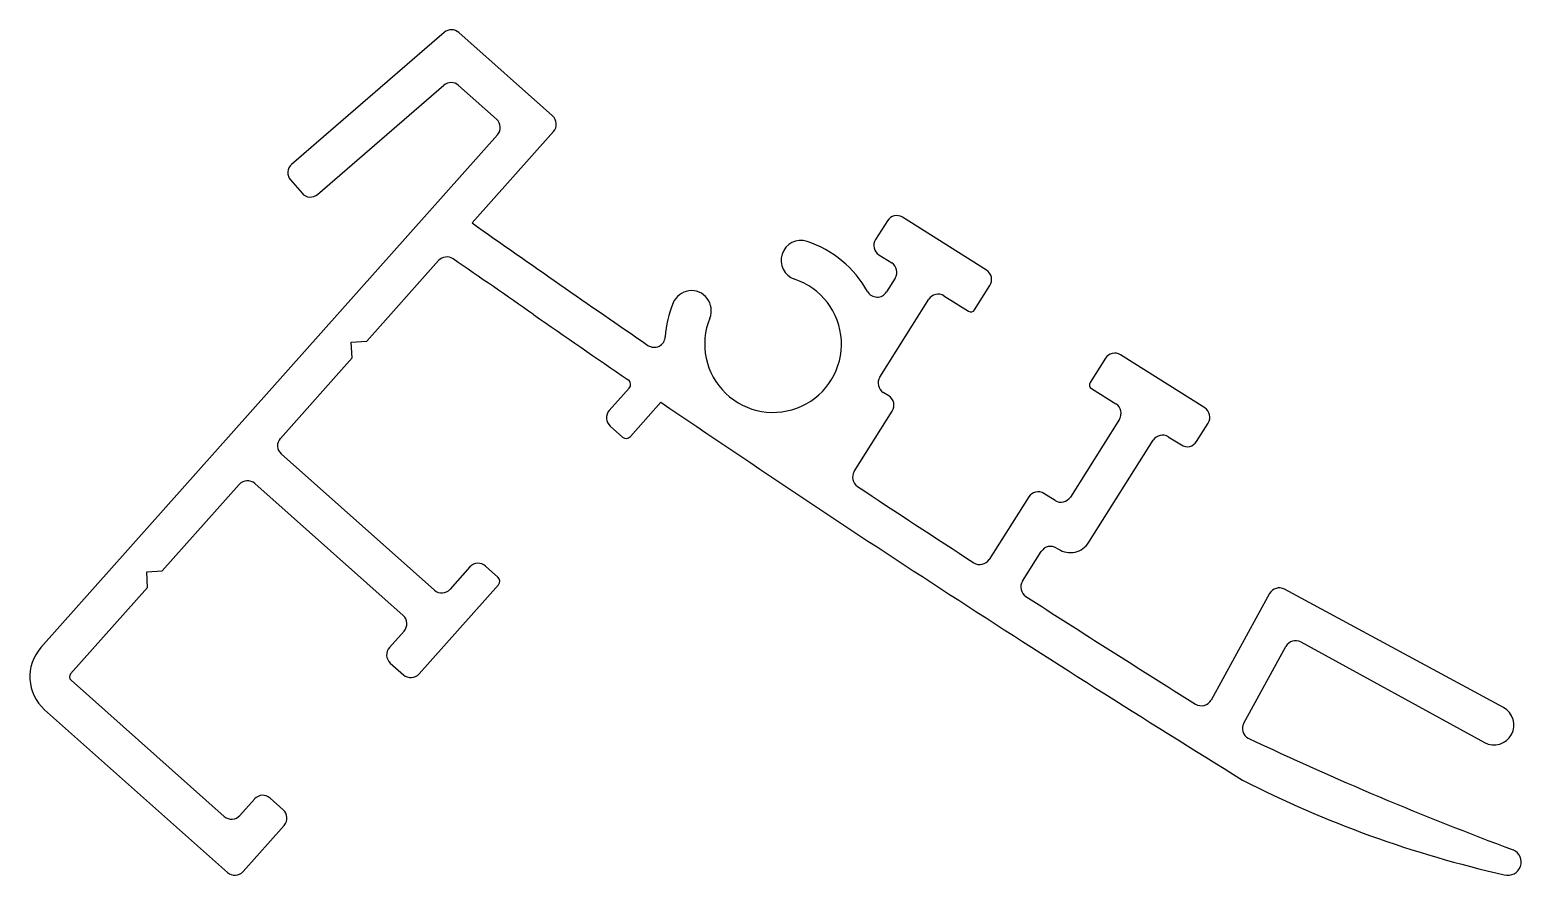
# Model space of a CAD drawing. Extents: x 3121 to 3188.6, y 1221 to 1259.4.
import ezdxf

# ---------------------------------------------------------------- set-up
doc = ezdxf.new("R2010")
doc.units = 0
doc.layers.get('0').update_dxf_attribs({"linetype": 'CONTINUOUS'})

msp = doc.modelspace()

# ---------------------------------------------------------------- linework, layer by layer
for p, q in [((3139.789, 1259.263), (3132.868, 1253.281)), ((3144.699, 1255.475), (3140.448, 1259.258)), ((3134.045, 1251.919), (3139.772, 1256.868)), ((3140.431, 1256.864), (3142.158, 1255.327)), ((3142.199, 1254.621), (3121.505, 1231.364)), ((3141.049, 1250.621), (3144.74, 1254.77)), ((3132.817, 1252.575), (3133.34, 1251.97)), ((3164.368, 1248.478), (3160.565, 1250.879)), ((3159.875, 1250.722), (3159.336, 1249.865)), ((3136.275, 1245.255), (3139.53, 1248.913)), ((3159.493, 1249.176), (3160.072, 1248.812)), ((3160.229, 1248.123), (3159.833, 1247.493)), ((3163.827, 1246.683), (3164.524, 1247.788)), ((3159.529, 1243.624), (3161.751, 1247.162)), ((3162.441, 1247.319), (3163.551, 1246.621)), ((3135.569, 1245.214), (3136.275, 1245.255)), ((3135.61, 1244.508), (3135.569, 1245.214)), ((3132.356, 1240.851), (3135.61, 1244.508)), ((3169.757, 1244.486), (3169.067, 1243.386)), ((3174.263, 1242.236), (3170.447, 1244.643)), ((3148.171, 1243.13), (3147.268, 1242.116)), ((3159.941, 1242.776), (3159.687, 1242.936)), ((3169.13, 1243.111), (3170.238, 1242.415)), ((3148.223, 1240.932), (3149.608, 1242.489)), ((3158.374, 1239.349), (3160.099, 1242.089)), ((3147.31, 1241.41), (3147.87, 1240.911)), ((3170.395, 1241.725), (3168.169, 1238.187)), ((3173.891, 1240.707), (3174.42, 1241.546)), ((3169.008, 1236.135), (3171.922, 1240.765)), ((3172.611, 1240.922), (3173.201, 1240.55)), ((3139.345, 1233.963), (3132.397, 1240.145)), ((3127.005, 1234.837), (3130.494, 1238.759)), ((3131.2, 1238.8), (3137.924, 1232.817)), ((3166.284, 1238.197), (3164.491, 1235.359)), ((3167.48, 1238.033), (3166.973, 1238.352)), ((3167.541, 1235.877), (3167.629, 1235.821)), ((3166, 1234.37), (3166.852, 1235.722)), ((3126.299, 1234.795), (3127.005, 1234.837)), ((3126.34, 1234.089), (3126.299, 1234.795)), ((3140.953, 1235.018), (3140.051, 1234.004)), ((3142.22, 1234.561), (3141.659, 1235.06)), ((3122.85, 1230.167), (3126.34, 1234.089)), ((3138.645, 1230.168), (3142.24, 1234.208)), ((3187.804, 1228.638), (3177.874, 1234.009)), ((3177.202, 1233.808), (3174.553, 1228.979)), ((3137.965, 1232.111), (3137.3, 1231.364)), ((3176.03, 1227.93), (3177.941, 1231.414)), ((3178.615, 1231.614), (3186.947, 1227.055)), ((3137.342, 1230.658), (3137.939, 1230.127)), ((3129.814, 1223.703), (3122.866, 1229.885)), ((3121.67, 1228.54), (3129.963, 1221.162)), ((3131.185, 1224.491), (3130.52, 1223.744)), ((3132.489, 1224.001), (3131.891, 1224.532)), ((3130.668, 1221.203), (3132.53, 1223.295))]:
    msp.add_line(p, q)
for centre, radius, start, end in [((3140.116, 1258.884), 0.5, 48.33826, 130.83826), ((3140.099, 1256.49), 0.5, 48.33826, 130.83826), ((3144.367, 1255.102), 0.5, 318.33826, 48.33826), ((3141.826, 1254.954), 0.5, 318.33826, 48.33826), ((3133.195, 1252.902), 0.5, 130.83826, 220.83826), ((3133.718, 1252.297), 0.5, 220.83826, 310.83826), ((3160.298, 1250.456), 0.5, 57.73237, 147.83225), ((3548.164, 1826.878), 705.56, 234.759478, 235.54838), ((3155.953, 1248.926), 0.9, 71.64235, 251.64235), ((3154.693, 1245.129), 4.9, 29.13993, 71.64235), ((3159.759, 1249.599), 0.5, 147.83225, 237.83225), ((3139.903, 1248.581), 0.5, 55.49776, 138.33826), ((2739.511, 666.055), 707.36, 55.138117, 55.497756), ((3159.805, 1248.389), 0.5, 327.86911, 57.83225), ((3154.693, 1245.129), 3.1, 157.6481, 71.64235), ((3164.101, 1248.055), 0.5, 327.7722, 57.73237), ((3150.994, 1246.651), 0.9, 337.6481, 157.6481), ((3159.41, 1247.759), 0.5, 209.13993, 327.86911), ((3162.175, 1246.896), 0.5, 57.82066, 147.86911), ((3154.693, 1245.129), 4.9, 157.6481, 176.2472), ((3163.658, 1246.79), 0.2, 237.82066, 327.7722), ((3548.164, 1826.878), 707.36, 235.138117, 235.560348), ((3149.305, 1245.483), 0.5, 235.54838, 356.24721), ((3170.181, 1244.22), 0.5, 57.75803, 147.86911), ((3147.984, 1243.297), 0.25, 318.33826, 55.56035), ((3159.951, 1243.359), 0.498, 147.86911, 238.07264), ((3169.236, 1243.28), 0.2, 147.86911, 237.86911), ((3159.674, 1242.353), 0.5, 328.11449, 57.82173), ((3147.642, 1241.783), 0.5, 138.33826, 228.33826), ((3548.164, 1826.878), 707.36, 235.70582, 238.253417), ((3169.972, 1241.992), 0.5, 327.82066, 57.86911), ((3173.997, 1241.813), 0.5, 327.80906, 57.75803), ((3132.729, 1240.518), 0.5, 138.33826, 228.33826), ((3148.036, 1241.098), 0.25, 228.33826, 318.33826), ((3172.345, 1240.499), 0.5, 57.80906, 147.7722), ((3173.468, 1240.973), 0.5, 237.79762, 327.80906), ((3158.797, 1239.083), 0.5, 147.86356, 236.47863), ((3130.868, 1238.426), 0.5, 48.33826, 138.33826), ((3548.055, 1826.711), 705.36, 236.478627, 236.991045), ((3166.706, 1237.931), 0.498, 57.56864, 147.77775), ((3167.747, 1238.456), 0.5, 237.81958, 327.5213), ((3167.274, 1235.453), 0.5, 57.81958, 147.5213), ((3168.162, 1236.668), 1, 237.81958, 327.82066), ((3141.327, 1234.686), 0.5, 48.33826, 138.33826), ((3164.068, 1235.626), 0.5, 236.99104, 327.77775), ((3142.053, 1234.374), 0.25, 318.33826, 48.33826), ((3139.677, 1234.336), 0.5, 228.33826, 318.33826), ((3166.423, 1234.103), 0.5, 147.7722, 237.21882), ((3177.64, 1233.567), 0.5, 62.11173, 151.25124), ((3548.164, 1826.878), 705.56, 237.218822, 237.959225), ((3137.592, 1232.444), 0.5, 318.33826, 48.33826), ((3122.999, 1230.034), 2, 138.33826, 228.33826), ((3137.674, 1231.032), 0.5, 138.33826, 228.33826), ((3178.38, 1231.173), 0.5, 61.93468, 151.25124), ((3122.999, 1230.034), 0.2, 138.33826, 228.33826), ((3138.272, 1230.5), 0.5, 228.33826, 318.33826), ((3174.114, 1229.22), 0.5, 237.95922, 331.25124), ((3187.376, 1227.847), 0.9, 241.59184, 61.59184), ((3176.469, 1227.689), 0.5, 151.25124, 242.04817), ((3240.742, 1363.521), 150.77, 244.66854, 249.62382), ((3198.678, 1269.544), 49.682, 242.81234, 257.40278), ((3131.558, 1224.159), 0.5, 48.33826, 138.33826), ((3130.147, 1224.076), 0.5, 228.33826, 318.33826), ((3132.156, 1223.627), 0.5, 318.33826, 48.33826), ((3188.007, 1221.635), 0.6, 254.1332, 66.44783), ((3130.295, 1221.535), 0.5, 228.33826, 318.33826)]:
    msp.add_arc(centre, radius, start, end)

doc.saveas('drawing.dxf')
